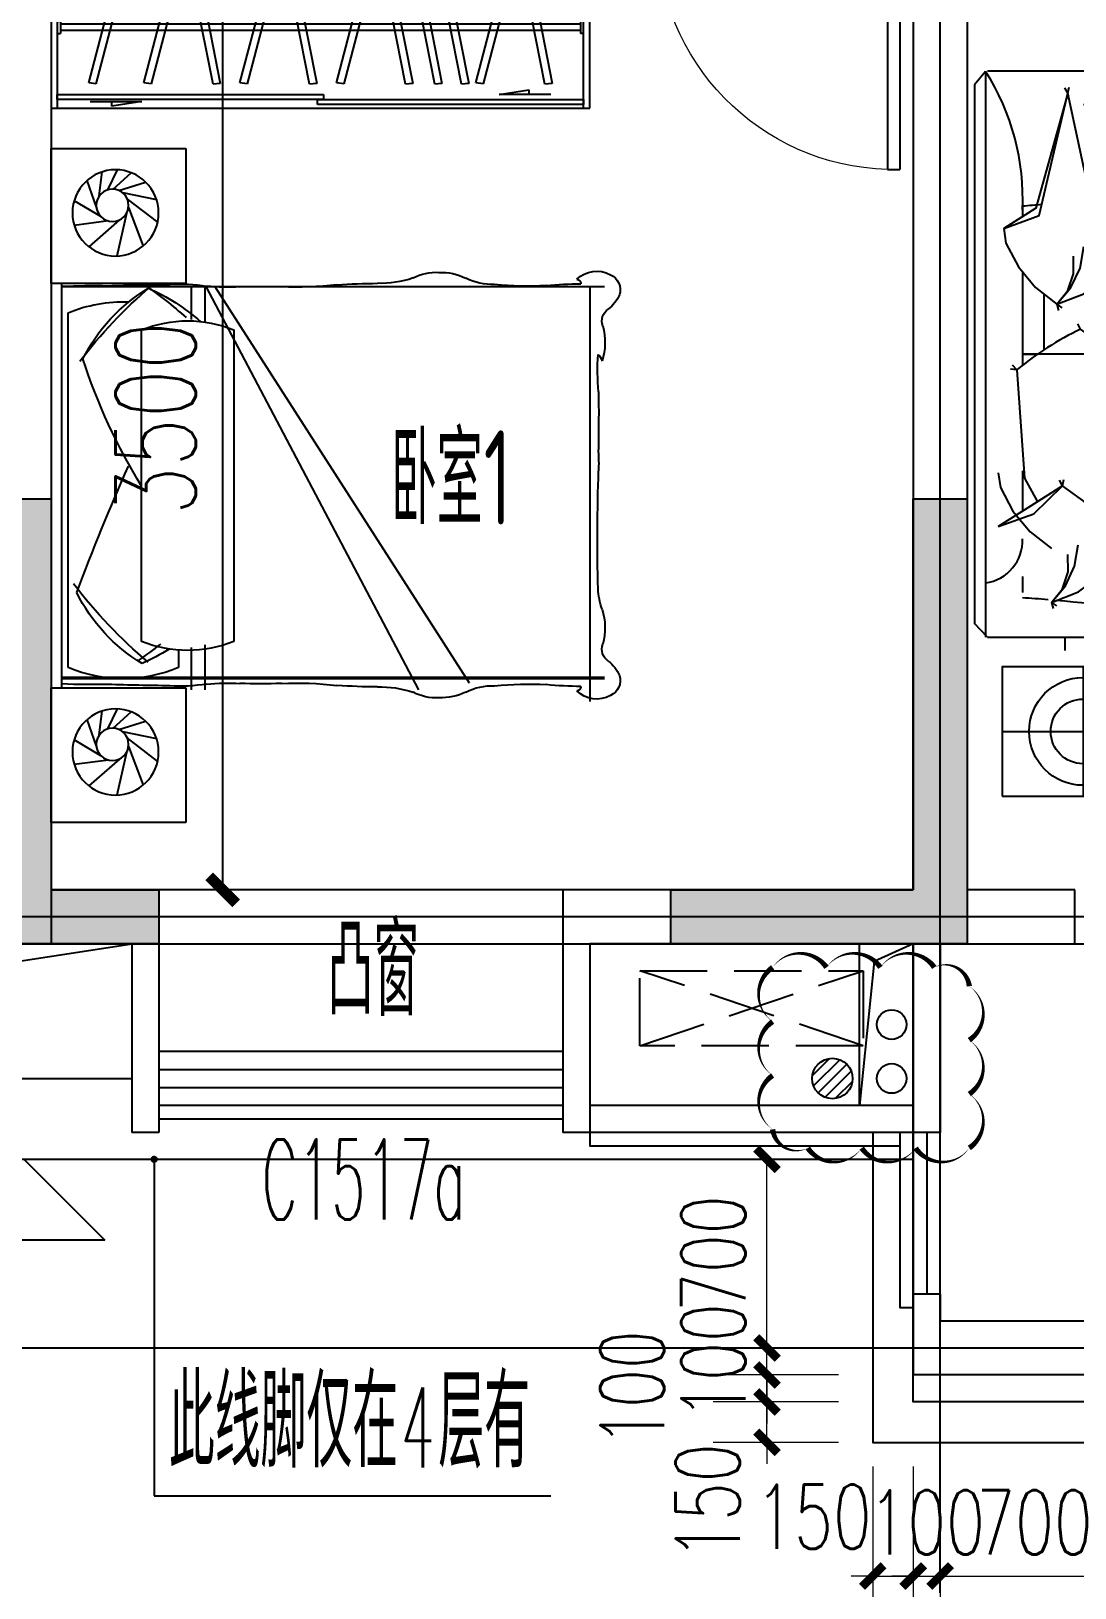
# Model space of a CAD drawing. Extents: x -129588 to 17450, y 1144 to 109436.
# Drawn here: x -30488 to -26614, y 72708 to 78484 of the extents above; entities that cross this region are included whole.
import ezdxf

# ---------------------------------------------------------------- set-up
doc = ezdxf.new("R2010")
doc.units = 0
doc.header["$LTSCALE"] = 1000
doc.header["$MEASUREMENT"] = 0
doc.linetypes.add('DASH', pattern=[0.35, 0.25, -0.1])
for name, color, linetype in [('_S-YS(雨水管)', 3, 'Continuous'), ('_S-空调立管', 7, 'Continuous'), ('A-外装饰线脚', 7, 'Continuous'), ('A-洞口', 105, 'Continuous'), ('A-看线', 105, 'Continuous'), ('A-空调室外机', 5, 'DASH'), ('A-第三道尺寸线', 105, 'Continuous'), ('A-线脚看线', 9, 'Continuous'), ('AE-FLOR', 151, 'Continuous'), ('DIM_ELEV', 3, 'Continuous'), ('DIM_LEAD', 3, 'Continuous'), ('DOTE', 16, 'Continuous'), ('NL', 5, 'Continuous'), ('PUB_HATCH', 8, 'Continuous'), ('PUB_TEXT', 7, 'Continuous'), ('WALL', 2, 'Continuous'), ('WINDOW', 4, 'Continuous'), ('WINDOW_TEXT', 7, 'Continuous'), ('剪力墙', 6, 'Continuous'), ('栏杆', 142, 'Continuous')]:
    doc.layers.add(name, color=color, linetype=linetype)
for name, color, linetype, plot in [('A-area(算全面积)', 21, 'Continuous', False), ('A-area(算半面积)', 23, 'Continuous', False), ('A-FUR', 8, 'Continuous', False), ('Q20160530修改', 20, 'Continuous', False)]:
    doc.layers.add(name, color=color, linetype=linetype, plot=plot)
doc.layers.add('A-第四道尺寸线(线脚尺寸)', color=105, linetype='Continuous', lineweight=5)
doc.styles.add('_TCH_DIM', font='SIMPLEX.shx', dxfattribs={"width": 0.7, "bigfont": 'GBCBIG.shx'})
doc.styles.add('_TCH_DIM_T3', font='SIMPLEX.shx', dxfattribs={"width": 0.705882, "bigfont": 'GBCBIG.shx'})
doc.styles.add('_TCH_WINDOW', font='SIMPLEX.shx', dxfattribs={"width": 0.7, "height": 3.5, "bigfont": 'GBCBIG.shx'})
doc.styles.get("Standard").update_dxf_attribs({"font": 'gbenor.shx', "width": 0.7, "bigfont": 'gbcbig.shx'})
doc.dimstyles.new('_TCH_ARCH&&100', dxfattribs={"dimtxt": 297.5, "dimasz": 100, "dimexe": 250, "dimexo": 300, "dimgap": 100, "dimtad": 1, "dimdec": 0, "dimzin": 0, "dimdsep": 46, "dimtxsty": '_TCH_DIM_T3', "dimblk": 'ARCHTICK', "dimcen": 0.09, "dimclrt": 7, "dimazin": 2, "dimtfac": 1, "dimtdec": 0, "dimtix": 1, "dimtmove": 2, "dimatfit": 3, "dimfxl": 0, "dimtolj": 1, "dimtzin": 0, "dimarcsym": 0})
doc.dimstyles.new('_TCH_ARCH&&80', dxfattribs={"dimtxt": 238, "dimasz": 80, "dimexe": 200, "dimexo": 240, "dimgap": 80, "dimtad": 1, "dimdec": 0, "dimzin": 0, "dimdsep": 46, "dimtxsty": '_TCH_DIM_T3', "dimblk": 'ARCHTICK', "dimcen": 0.09, "dimclrt": 7, "dimazin": 2, "dimtfac": 1, "dimtdec": 0, "dimtix": 1, "dimtmove": 2, "dimatfit": 3, "dimfxl": 0, "dimtolj": 1, "dimtzin": 0, "dimarcsym": 0})

# ---------------------------------------------------------------- blocks, each defined once
blk = doc.blocks.new('zhouxianssceng0329')
at = {"layer": 'DOTE'}
for p, q in [((-27113.7, 132089.9), (-27113.7, 156469.4)), ((5501.3, 134598.2), (-44988.6, 134598.2)), ((5501.3, 132998.2), (-44988.6, 132998.2))]:
    blk.add_line(p, q, dxfattribs=at)
blk = doc.blocks.new('jgjlq030328')
at = {"layer": 'PUB_HATCH'}
for points in [[(-277335, 8011.9), (-277335, 8211.9), (-276935, 8211.9), (-276935, 9661.9), (-276735, 9661.9), (-276735, 8211.9), (-276335, 8211.9), (-276335, 8011.9)], [(-273535, 8211.9), (-273535, 9661.9), (-273335, 9661.9), (-273335, 8011.9), (-274435, 8011.9), (-274435, 8211.9)]]:
    blk.add_hatch(color=256, dxfattribs=at).paths.add_polyline_path(points)
at = {"layer": '剪力墙'}
for points in [[(-277335, 8011.9), (-277335, 8211.9), (-276935, 8211.9), (-276935, 9661.9), (-276735, 9661.9), (-276735, 8211.9), (-276335, 8211.9), (-276335, 8011.9), (-277335, 8011.9), (-276735, 8011.9)], [(-273335, 8211.9), (-273335, 8211.9)]]:
    blk.add_lwpolyline(points, dxfattribs=at)
blk.add_lwpolyline([(-273535, 8211.9), (-273535, 9661.9), (-273335, 9661.9), (-273335, 8011.9), (-274435, 8011.9), (-274435, 8211.9)], close=True, dxfattribs=at)
blk = doc.blocks.new('a3huxing0323')
at = {"layer": 'WALL'}
for p in [(12007.6, 164334.8), (11507.6, 160534.8)]:
    blk.add_line(p, (12007.6, 160534.8), dxfattribs=at)
blk = doc.blocks.new('ssxianjiao0329')
at = {"layer": 'A-外装饰线脚'}
blk.add_lwpolyline([(-26413.7, 132898.2), (-26413.7, 132798.2), (-27213.7, 132798.2), (-27213.7, 132898.2)], dxfattribs=at)
at = {"layer": 'A-线脚看线'}
for points in [[(-30013.7, 133848.2), (-28513.7, 133848.2)], [(-28413.7, 133798.2), (-28413.7, 133748.2), (-27263.7, 133748.2)], [(-27213.7, 133798.2), (-27263.7, 133798.2), (-27263.7, 133148.2), (-27213.7, 133148.2)]]:
    blk.add_lwpolyline(points, dxfattribs=at)
blk = doc.blocks.new('jfdsajjfjkjhhj')
at = {"layer": 'A-洞口'}
blk.add_lwpolyline([(-56303.8, 137588.3), (-56103.8, 137588.3), (-56103.8, 136988.3), (-56303.8, 136988.3)], close=True, dxfattribs=at)
blk.add_lwpolyline([(-56103.8, 137588.3), (-56249.2, 137521.8), (-56303.8, 136988.3)], dxfattribs=at)
blk = doc.blocks.new('huxingdongkoupiaochuangyangtai')
blk.add_blockref('jfdsajjfjkjhhj', (28890.1, 0))
blk = doc.blocks.new('A$C40FB7DD8')
at = {"layer": 'A-FUR'}
for p, q in [((41.5, 2879.3), (0, 2829.3)), ((41.5, 2879.3), (41.5, 780.5)), ((878.2, 2880.5), (48.2, 2880.5)), ((878.2, 2880.5), (48.2, 2880.5)), ((928.2, 2830.5), (928.2, 830.5)), ((928.2, 2830.5), (928.2, 830.5)), ((0, 2829.3), (0, 830.5)), ((178.2, 2380.5), (178.2, 2340.1)), ((178.2, 2380.5), (178.2, 2340.1)), ((178.2, 2136.3), (178.2, 1788.7)), ((178.2, 2136.3), (178.2, 1788.7)), ((258.2, 2052.9), (258.2, 1846.2)), ((258.2, 2052.9), (258.2, 1846.2)), ((928.2, 1830.5), (178.2, 1830.5)), ((178.2, 1830.5), (234.9, 1830.5)), ((928.2, 1830.5), (178.2, 1830.5)), ((178.2, 1830.5), (234.9, 1830.5)), ((508.2, 1830.5), (928.2, 1830.5)), ((508.2, 1830.5), (928.2, 1830.5)), ((178.2, 1396.7), (178.2, 1246.9)), ((178.2, 1396.7), (178.2, 1246.9)), ((178.2, 1005.8), (178.2, 945.4)), ((178.2, 1005.8), (178.2, 945.4)), ((48.2, 780.5), (0, 830.5)), ((1120.8, 835.2), (1885.8, 835.2)), ((48.2, 780.5), (878.2, 780.5)), ((48.2, 780.5), (878.2, 780.5)), ((1075.8, 88.2), (1075.8, 790.2)), ((1930.8, 88.2), (1930.8, 790.2)), ((403.2, 670.5), (403.2, 190.5)), ((403.2, 670.5), (403.2, 190.5)), ((103.2, 430.5), (703.2, 430.5)), ((1224.3, 205.2), (1511.1, 205.2)), ((1728.1, 205.2), (1782.4, 205.2)), ((1930.8, 88.2), (1076.9, 82.1))]:
    blk.add_line(p, q, dxfattribs=at)
for points in [[(108.7, 2296.4), (240.3, 2344.4), (346.7, 2797.9), (228.5, 2371.8), (108.7, 2296.4)], [(108.7, 2296.4), (240.3, 2344.4), (346.7, 2797.9), (228.5, 2371.8), (108.7, 2296.4)], [(346.7, 2797.9), (335.5, 2818.2)], [(346.7, 2797.9), (335.5, 2818.2)], [(346.7, 2797.9), (351.9, 2820.8)], [(346.7, 2797.9), (351.9, 2820.8)], [(558.7, 2203.4), (508, 2301.4), (436, 2383.9), (346.7, 2797.9)], [(558.7, 2203.4), (508, 2301.4), (436, 2383.9), (346.7, 2797.9)], [(108.7, 2296.4), (116.7, 2242), (163.4, 2154.2), (227.2, 2077.4), (306.1, 2015.1)], [(108.7, 2296.4), (116.7, 2242), (163.4, 2154.2), (227.2, 2077.4), (306.1, 2015.1)], [(306.1, 2015.1), (358.2, 2076.9), (392.2, 2149.6), (406.1, 2229.1)], [(306.1, 2015.1), (358.2, 2076.9), (392.2, 2149.6), (406.1, 2229.1)], [(306.1, 2015.1), (406.1, 2054.1), (492.6, 2118.4), (558.7, 2203.4), (577.5, 2190.4)], [(306.1, 2015.1), (406.1, 2054.1), (492.6, 2118.4), (558.7, 2203.4), (577.5, 2190.4)], [(558.7, 2203.4), (564.9, 2180.8)], [(558.7, 2203.4), (564.9, 2180.8)], [(306.1, 2015.1), (346.8, 2066.1), (367.7, 2128.1), (367.2, 2193.4)], [(306.1, 2015.1), (346.8, 2066.1), (367.7, 2128.1), (367.2, 2193.4)], [(306.1, 2015.1), (312.3, 1992.4)], [(306.1, 2015.1), (324.9, 2002.1)], [(306.1, 2015.1), (312.3, 1992.4)], [(306.1, 2015.1), (324.9, 2002.1)], [(394.2, 1922.8), (383.8, 1943.3)], [(394.2, 1922.8), (383.8, 1943.3)], [(606, 1379.1), (555.5, 1776.4), (483.5, 1858.8), (394.2, 1922.8)], [(606, 1379.1), (555.5, 1776.4), (483.5, 1858.8), (394.2, 1922.8)], [(157, 1771.5), (133.8, 1775)], [(157, 1771.5), (133.8, 1775)], [(157, 1771.5), (140.8, 1789.4)], [(157, 1771.5), (140.8, 1789.4)], [(157, 1771.5), (185.8, 1370.1), (234.4, 1282.6)], [(157, 1771.5), (185.8, 1370.1), (234.4, 1282.6)], [(88.4, 1390.3), (96.4, 1335.9), (143.1, 1248.1), (206.9, 1171.3), (285.8, 1109)], [(88.4, 1390.3), (96.4, 1335.9), (143.1, 1248.1), (206.9, 1171.3), (285.8, 1109)], [(419, 1274.8), (454.1, 1405)], [(419, 1274.8), (454.1, 1405)], [(88.4, 1190.3), (220, 1238.3), (326.4, 1341.9), (208.2, 1265.8), (88.4, 1190.3)], [(88.4, 1190.3), (220, 1238.3), (326.4, 1341.9), (208.2, 1265.8), (88.4, 1190.3)], [(326.4, 1341.9), (315.2, 1362.1)], [(326.4, 1341.9), (315.2, 1362.1)], [(326.4, 1341.9), (331.6, 1364.7)], [(326.4, 1341.9), (331.6, 1364.7)], [(538.4, 1097.4), (487.7, 1195.4), (415.6, 1277.8), (326.4, 1341.9)], [(538.4, 1097.4), (487.7, 1195.4), (415.6, 1277.8), (326.4, 1341.9)], [(411, 1282.1), (415.4, 1368.5)], [(411, 1282.1), (415.4, 1368.5)], [(459.1, 1232.4), (542.6, 1295.7), (606, 1379.1)], [(459.1, 1232.4), (542.6, 1295.7), (606, 1379.1)], [(606, 1379.1), (624.9, 1365.3)], [(606, 1379.1), (612.4, 1355.7)], [(606, 1379.1), (624.9, 1365.3)], [(606, 1379.1), (612.4, 1355.7)], [(285.8, 909), (337.8, 970.9), (371.8, 1043.5), (385.7, 1123)], [(285.8, 909), (337.8, 970.9), (371.8, 1043.5), (385.7, 1123)], [(285.8, 909), (385.8, 948.1), (472.2, 1012.4), (538.4, 1097.4), (557.1, 1084.4)], [(285.8, 909), (385.8, 948.1), (472.2, 1012.4), (538.4, 1097.4), (557.1, 1084.4)], [(285.8, 909), (326.5, 960), (347.4, 1022.1), (346.9, 1087.3)], [(285.8, 909), (326.5, 960), (347.4, 1022.1), (346.9, 1087.3)], [(538.4, 1097.4), (544.5, 1074.7)], [(538.4, 1097.4), (544.5, 1074.7)], [(285.8, 909), (291.9, 886.4)], [(285.8, 909), (304.5, 896)], [(285.8, 909), (291.9, 886.4)], [(285.8, 909), (304.5, 896)], [(335.5, 780.5), (335.5, 730.5)], [(1645.6, 529.3), (1557.4, 483.7), (1483.2, 418.8), (1425.6, 338.5)], [(1815.1, 302), (1780, 391.9), (1722.1, 469.8), (1645.6, 529.3), (1657.4, 546.2)], [(1645.6, 529.3), (1666, 534.9)], [(1815.1, 302), (1759.5, 348.8), (1694.1, 379.4), (1622.5, 391.9)], [(1815.1, 302), (1769.3, 338.6), (1713.4, 357.4), (1654.7, 356.9)], [(1425.6, 338.5), (1405, 343.2)], [(1425.6, 338.5), (1407.4, 328.4)], [(1562, 124.3), (1518.8, 242.7), (1425.6, 338.5), (1494.1, 232.2), (1562, 124.3)], [(1562, 124.3), (1610.9, 131.5), (1689.9, 173.5), (1759.1, 230.9), (1815.1, 302)], [(1815.1, 302), (1826.9, 318.8)], [(1815.1, 302), (1835.5, 307.5)]]:
    blk.add_lwpolyline(points, dxfattribs=at)
for points in [[(2077.4, 1330.5), (1377.4, 1330.5), (1377.4, 2330.5), (2077.4, 2330.5)], [(2057.4, 1350.5), (1397.4, 1350.5), (1397.4, 2310.5), (2057.4, 2310.5)], [(103.2, 190.5), (703.2, 190.5), (703.2, 670.5), (103.2, 670.5)], [(103.2, 190.5), (703.2, 190.5), (703.2, 670.5), (103.2, 670.5)]]:
    blk.add_lwpolyline(points, close=True, dxfattribs=at)
for radius in [200, 200, 120, 120]:
    blk.add_circle((403.2, 430.5), radius, dxfattribs=at)
for centre, radius, start, end in [((-691.2, 2409.1), 870.5, 357.129, 32.68925), ((-691.2, 2409.1), 870.5, 357.129, 32.68925), ((796.2, 2848.5), 32, 272.87671, 87.12329), ((796.2, 2848.5), 32, 272.87671, 87.12329), ((878.2, 2830.5), 50, 0, 90), ((878.2, 2830.5), 50, 0, 90), ((-79.7, 7198.9), 4469.4, 276.22845, 281.32246), ((-79.7, 7198.9), 4469.4, 276.22845, 281.32246), ((17.7, 4838), 2462.8, 273.73773, 275.43738), ((17.7, 4838), 2462.8, 273.73773, 275.43738), ((893.1, 878.9), 1157, 115.54225, 129.51011), ((893.1, 878.9), 1157, 115.54225, 129.51011), ((20.8, 1137.9), 157.6, 277.53796, 2.71358), ((20.8, 1137.9), 157.6, 277.53796, 2.71358), ((-20, -2497.3), 3428.8, 85.0947, 86.69097), ((-20, -2497.3), 3428.8, 85.0947, 86.69097), ((-55.1, -3291.8), 4223.3, 78.34832, 85.12174), ((-55.1, -3291.8), 4223.3, 78.34832, 85.12174), ((796.2, 812.4), 32, 272.87671, 87.12329), ((796.2, 812.4), 32, 272.87671, 87.12329), ((878.2, 830.5), 50, 270, 0), ((878.2, 830.5), 50, 270, 0), ((1120.8, 790.2), 45, 90, 180), ((1120.8, 790.2), 45, 90, 180), ((1885.8, 790.2), 45, 0, 90), ((1104.6, 716.4), 28.8, 2.87671, 177.12329), ((1104.6, 716.4), 28.8, 2.87671, 177.12329), ((-2199, -8.8), 3410.7, 3.59076, 12.30096), ((-2199, -8.8), 3410.7, 3.59076, 12.30096), ((4880.8, 26.8), 3085.9, 167.06015, 174.57772), ((1902.1, 716.4), 28.8, 2.87671, 177.12329), ((4880.8, 26.8), 3085.9, 175.0947, 176.69097), ((1217.6, 63.5), 141.9, 87.28642, 172.46204), ((1789.1, 63.5), 141.9, 7.53796, 92.71358)]:
    blk.add_arc(centre, radius, start, end, dxfattribs=at)
blk = doc.blocks.new('u5g')
at = {"color": 8, "linetype": 'DASH', "ltscale": 20}
for p, q in [((10502.8, 151826.4), (10512.8, 151826.4)), ((10512.8, 151826.4), (10512.8, 151776.4)), ((12177.7, 151813.9), (10512.8, 151813.9)), ((12187.8, 151826.4), (12177.7, 151826.4)), ((12177.7, 151826.4), (12177.7, 151776.4)), ((10502.8, 151776.4), (10512.8, 151776.4)), ((12177.7, 151788.9), (10512.8, 151788.9)), ((12187.8, 151776.4), (12177.7, 151776.4))]:
    blk.add_line(p, q, dxfattribs=at)
at = {"color": 8, "ltscale": 20}
for p, q in [((11917.6, 151531.4), (12012.7, 151550.3)), ((12012.7, 151550.3), (12012.7, 151531.4)), ((10607.7, 151503.4), (10772.9, 151503.4)), ((10772.9, 151503.4), (10677.8, 151484.5)), ((10677.8, 151484.5), (10677.8, 151503.4)), ((12082.8, 151531.4), (11917.6, 151531.4))]:
    blk.add_line(p, q, dxfattribs=at)
at = {"linetype": 'DASH', "ltscale": 20}
for points in [[(12207.8, 152126.4), (10482.8, 152126.4), (10482.8, 151476.4), (12207.8, 151476.4)], [(10502.8, 151531.4), (11355.3, 151531.4), (11355.3, 151511.4), (10502.8, 151511.4)], [(11335.3, 151511.4), (12187.8, 151511.4), (12187.8, 151491.4), (11335.3, 151491.4)]]:
    blk.add_lwpolyline(points, close=True, dxfattribs=at)
blk.add_lwpolyline([(12187.8, 151476.4), (12187.8, 152106.4), (10502.8, 152106.4), (10502.8, 151476.4)], dxfattribs=at)
at = {"color": 8, "linetype": 'DASH', "ltscale": 20}
for points in [[(10603.3, 151578.7), (10696.8, 152026.6), (10719.8, 152021.8), (10626.3, 151573.9)], [(10780.1, 151578.7), (10873.6, 152026.6), (10896.6, 152021.8), (10803.1, 151573.9)], [(11001.3, 151572.3), (10930.5, 152024.3), (10953.7, 152028), (11024.5, 151576)], [(11087.5, 151578.7), (11181, 152026.6), (11204, 152021.8), (11110.4, 151573.9)], [(11310.5, 151572.3), (11239.7, 152024.3), (11262.9, 152028), (11333.7, 151576)], [(11396.6, 151578.7), (11490.1, 152026.6), (11513.1, 152021.8), (11419.6, 151573.9)], [(11617.8, 151572.3), (11547, 152024.3), (11570.2, 152028), (11641, 151576)], [(11711, 151572.3), (11640.2, 152024.3), (11663.4, 152028), (11734.2, 151576)], [(11796.6, 151572.3), (11725.8, 152024.3), (11749, 152028), (11819.8, 151576)], [(11842.7, 151578.7), (11936.3, 152026.6), (11959.3, 152021.8), (11865.7, 151573.9)], [(12064, 151572.3), (11993.2, 152024.3), (12016.4, 152028), (12087.2, 151576)]]:
    blk.add_lwpolyline(points, close=True, dxfattribs=at)
blk = doc.blocks.new('床-次')
for p, q in [((0, 1250), (-500, 1250)), ((-500, 1250), (-500, 750)), ((0, 750), (0, 1250)), ((-230.3, 1099.5), (-298, 1160.7)), ((-211.2, 1097.1), (-246.7, 1171.4)), ((-179.1, 1074.2), (-189.7, 1163.7)), ((-251.5, 1094.8), (-351.2, 1125.9)), ((-168.5, 1032.8), (-133.7, 1131.8)), ((-281.6, 1064.1), (-395.4, 976.5)), ((-264.8, 1087), (-391.3, 1061.6)), ((-185.3, 997.5), (-85.7, 1056.5)), ((-287.6, 1032.1), (-341.4, 888.3)), ((-279.8, 1009.2), (-244.4, 851.5)), ((-253.8, 985.3), (-140.1, 886)), ((-212.8, 981.5), (-86.3, 964.7)), ((-40, 738.5), (-2054.4, 738.5)), ((-40, 738.5), (-2054.4, 738.5)), ((-1999.7, 738.5), (-1999.7, -801.2)), ((-608.2, 738.5), (-1552.4, -732.5)), ((-575.1, 738.5), (-1363.6, -758.2)), ((-570.6, 738.5), (-570.6, 606)), ((-519.8, 738.5), (-519.8, 615.5)), ((-500, 750), (0, 750)), ((-40, -750), (-40, 750)), ((-40, 750), (0, 750)), ((0, 750), (0, -750)), ((-63, -675.7), (-63, 640.9)), ((-678.3, 577.3), (-678.3, -578.2)), ((-336.3, -578.2), (-336.3, 577.3)), ((-570.6, -590.9), (-570.6, -758.2)), ((-519.8, -600.4), (-519.8, -758.2)), ((-473.4, -610.8), (-473.4, -675.7)), ((-40, -711.5), (-2054.4, -711.5)), ((-40, -715.5), (-2054.4, -715.5)), ((0, -750), (-500, -750)), ((-500, -750), (-500, -1250)), ((0, -750), (-40, -750)), ((0, -1250), (0, -750)), ((-230.3, -900.5), (-298, -839.3)), ((-211.2, -902.9), (-246.7, -828.6)), ((-179.1, -925.8), (-189.7, -836.3)), ((-264.8, -913), (-391.3, -938.4)), ((-251.5, -905.2), (-351.2, -874.1)), ((-168.5, -967.2), (-133.7, -868.2)), ((-281.6, -935.9), (-395.4, -1023.5)), ((-287.6, -967.9), (-341.4, -1111.7)), ((-185.3, -1002.5), (-85.7, -943.5)), ((-279.8, -990.8), (-244.4, -1148.5)), ((-253.8, -1014.7), (-140.1, -1114)), ((-212.8, -1018.5), (-86.3, -1035.3)), ((-500, -1250), (0, -1250))]:
    blk.add_line(p, q)
for centre, radius in [((-239.3, 1011.5), 160), ((-228.1, 1039.5), 60), ((-239.3, -988.5), 160), ((-228.1, -960.5), 60)]:
    blk.add_circle(centre, radius)
for centre, radius, start, end in [((-2050.6, 726), 61.8, 114.65516, 197.05817), ((-2025.4, 689.2), 106, 45.78413, 118.72126), ((-1950.6, 749.2), 16, 93.39574, 183.44183), ((-1636.1, 955.2), 209.3, 267.15615, 297.45765), ((-1447.1, 581), 209.9, 87.96316, 116.12762), ((-1430.8, 599), 192, 63.04698, 92.64916), ((-1225.8, 1105.3), 355.3, 250.60635, 272.32801), ((-1983, 763.6), 138.4, 203.70607, 231.95597), ((-1965.7, -466.9), 1215.2, 83.96781, 90.04075), ((-1770.2, 1899.8), 1160.2, 266.64954, 276.11997), ((-1221.3, -1525.3), 2275.6, 85.96877, 89.74947), ((-909.2, 2045.3), 1309.4, 263.33019, 272.35813), ((-778.2, -773.7), 1512.6, 87.0776, 92.9224), ((-655.9, 1541.2), 805.5, 266.782, 275.59148), ((-480.7, 163.8), 583.8, 86.03666, 99.53314), ((-58.4, 47), 749.3, 113.83469, 131.46224), ((532.5, -530), 1548.8, 124.57489, 131.88808), ((-774.9, -20652.4), 21401.2, 88.49238, 89.10433), ((-1546.8, -636.7), 1810.6, 37.31306, 49.42063), ((-689.8, 185.7), 637.9, 26.40883, 59.00025), ((-160, -2198.1), 2939.9, 87.66163, 91.01156), ((-2098.3, 610.2), 53.6, 340.23108, 55.86441), ((-268.2, 142.5), 539, 67.62117, 92.10241), ((-1819.9, 531), 236, 164.99871, 197.18078), ((-507.3, 161.9), 449.1, 67.62117, 112.37883), ((-2002.9, 452.2), 43.4, 129.07345, 167.94605), ((-2962.5, 430.3), 933.9, 354.95264, 3.41649), ((-2185.6, 1136.9), 2172.2, 328.3558, 342.10444), ((5743.4, 272.5), 7776, 179.44258, 181.07566), ((-1219.9, 79.3), 812.7, 176.67233, 181.72422), ((-7673.2, -3224.4), 8087.9, 20.45865, 24.04845), ((-9950.5, -199.5), 7922.3, 358.6733, 1.8401), ((-2329.2, -362.3), 299.6, 341.30518, 356.04213), ((-1523.8, 732.7), 1810.6, 309.96455, 322.68694), ((-666.8, -113.7), 637.9, 300.99975, 333.59117), ((-1819.9, -528), 236, 162.81922, 195.00129), ((-2098.3, -607.2), 53.6, 304.13559, 19.76892), ((-507.3, -162.9), 449.1, 247.62117, 292.37883), ((-35.4, 25), 749.3, 237.46377, 246.16531), ((555.5, 626), 1548.8, 231.63721, 235.42511), ((-1983, -760.6), 138.4, 128.04403, 156.29393), ((-268.2, -177.3), 539, 247.62117, 292.37883), ((-2050.6, -723), 61.8, 162.94183, 245.34484), ((-1950.6, -746.2), 16, 176.55817, 266.60426), ((-1965.7, 469.9), 1215.2, 269.95925, 276.03219), ((-1770.2, -1896.8), 1160.2, 83.88003, 93.35046), ((-1636.1, -952.2), 209.3, 62.54235, 92.84385), ((-1225.8, -1102.3), 355.3, 87.67199, 109.39365), ((-1221.3, 1528.3), 2275.6, 270.25053, 274.03123), ((-909.2, -2042.3), 1309.4, 87.64187, 96.66981), ((-778.2, 776.7), 1512.6, 267.0776, 272.9224), ((-655.9, -1538.2), 805.5, 84.40852, 93.218), ((-480.7, -160.8), 583.8, 260.46686, 273.96334), ((-774.9, 20655.4), 21401.2, 270.89567, 271.50762), ((-160, 2201.1), 2939.9, 268.98844, 272.33837), ((-2025.4, -686.2), 106, 241.27874, 314.21587), ((-1447.1, -578), 209.9, 243.87238, 272.03684), ((-1430.8, -596), 192, 267.35084, 296.95302)]:
    blk.add_arc(centre, radius, start, end)
at = {"text_generation_flag": 4, "width": 0.8, "flags": 9}
for tag, p in [('XSIZE', (-239.3, 1011.5)), ('YSIZE', (-239.3, 1011.5)), ('XSIZE', (-239.3, -988.5)), ('YSIZE', (-239.3, -988.5))]:
    blk.add_attdef(tag, p, '', height=0.5, rotation=180, dxfattribs=at)
blk = doc.blocks.new('ktswaj')
at = {"linetype": 'DASH'}
blk.add_lwpolyline([(15990.1, 179082.6), (15990.1, 178253.3), (16268.4, 178253.3), (16268.4, 179082.6)], close=True, dxfattribs=at)
for points in [[(15990.1, 179082.6), (16268.4, 178253.3)], [(15990.1, 178253.3), (16268.4, 179082.6)]]:
    blk.add_lwpolyline(points, dxfattribs=at)
blk = doc.blocks.new('$DorLib2D$00000001')
for p, q in [((0.45, 0.975), (0.5, 0.975)), ((0.45, 0), (0.45, 0.975)), ((0.5, 0), (0.5, 0.975)), ((0.5, 0), (0.45, 0))]:
    blk.add_line(p, q)
at = {"lineweight": 13}
blk.add_arc((0.475, 0), 0.975, 91.46928, 180, dxfattribs=at)
blk = doc.blocks.new('$TCHSYS$WIN2D')
for p, q in [((-0.5, 0.5), (0.5, 0.5)), ((-0.5, 0.5), (-0.5, -0.5)), ((0.5, 0.5), (0.5, -0.5)), ((0.5, 0.1667), (-0.5, 0.1667)), ((0.5, -0.1667), (-0.5, -0.1667)), ((-0.5, -0.5), (0.5, -0.5))]:
    blk.add_line(p, q)
blk = doc.blocks.new('_ArchTick')
at = {"color": 0, "linetype": 'ByBlock', "const_width": 0.4}
blk.add_lwpolyline([(-0.5, -0.5), (0.5, 0.5)], dxfattribs=at)
blk = doc.blocks.new('*D1352')
at = {"layer": 'A-第三道尺寸线', "color": 0, "lineweight": -2, "transparency": 16777216}
for p, q in [((-75729, -40001.8), (-76191.7, -40001.8)), ((-75941.7, -43501.8), (-75941.7, -40001.8)), ((-75729, -43501.8), (-76191.7, -43501.8))]:
    blk.add_line(p, q, dxfattribs=at)
at = {"layer": 'Defpoints', "color": 0, "transparency": 16777216}
for p in [(-75941.7, -40001.8), (-75429, -40001.8), (-75429, -43501.8)]:
    blk.add_point(p, dxfattribs=at)
at = {"layer": 'A-第三道尺寸线', "color": 0, "lineweight": -2, "transparency": 16777216, "xscale": 100, "yscale": 100, "zscale": 100}
for p, rotation in [((-75941.7, -40001.8), 90), ((-75941.7, -43501.8), 270)]:
    blk.add_blockref('_ArchTick', p, dxfattribs=dict(at, rotation=rotation))
at = {"layer": 'A-第三道尺寸线', "color": 7, "transparency": 16777216, "insert": (-76190.5, -41751.8), "char_height": 297.5, "attachment_point": 5, "rotation": 90, "style": '_TCH_DIM_T3'}
blk.add_mtext('\\A1;3500', dxfattribs=at)
blk = doc.blocks.new('*D1497')
at = {"layer": 'A-第四道尺寸线(线脚尺寸)', "color": 0, "lineweight": -2, "transparency": 16777216}
for p, q in [((-27363.7, 73158.2), (-27363.7, 72552.2)), ((-27213.7, 73158.2), (-27213.7, 72552.2)), ((-27363.7, 72752.2), (-27443.7, 72752.2)), ((-27363.7, 72752.2), (-27213.7, 72752.2)), ((-27213.7, 72752.2), (-27133.7, 72752.2))]:
    blk.add_line(p, q, dxfattribs=at)
at = {"layer": 'Defpoints', "color": 0, "transparency": 16777216}
for p in [(-27363.7, 73398.2), (-27213.7, 73398.2), (-27213.7, 72752.2)]:
    blk.add_point(p, dxfattribs=at)
at = {"layer": 'A-第四道尺寸线(线脚尺寸)', "color": 0, "lineweight": -2, "transparency": 16777216, "xscale": 80, "yscale": 80, "zscale": 80}
blk.add_blockref('_ArchTick', (-27363.7, 72752.2), dxfattribs=at)
at = {"layer": 'A-第四道尺寸线(线脚尺寸)', "color": 0, "lineweight": -2, "transparency": 16777216, "xscale": 80, "yscale": 80, "zscale": 80, "rotation": 180}
blk.add_blockref('_ArchTick', (-27213.7, 72752.2), dxfattribs=at)
at = {"layer": 'A-第四道尺寸线(线脚尺寸)', "color": 7, "transparency": 16777216, "insert": (-27583.7, 72972.2), "char_height": 238, "attachment_point": 5, "style": '_TCH_DIM_T3'}
blk.add_mtext('\\A1;150', dxfattribs=at)
blk = doc.blocks.new('*D1498')
at = {"layer": 'A-第四道尺寸线(线脚尺寸)', "color": 0, "lineweight": -2, "transparency": 16777216}
for p, q in [((-27213.7, 73158.2), (-27213.7, 72552.2)), ((-27113.7, 73158.2), (-27113.7, 72552.2)), ((-27213.7, 72752.2), (-27293.7, 72752.2)), ((-27213.7, 72752.2), (-27113.7, 72752.2)), ((-27113.7, 72752.2), (-27033.7, 72752.2))]:
    blk.add_line(p, q, dxfattribs=at)
at = {"layer": 'Defpoints', "color": 0, "transparency": 16777216}
for p in [(-27213.7, 73398.2), (-27113.7, 73398.2), (-27113.7, 72752.2)]:
    blk.add_point(p, dxfattribs=at)
at = {"layer": 'A-第四道尺寸线(线脚尺寸)', "color": 0, "lineweight": -2, "transparency": 16777216, "xscale": 80, "yscale": 80, "zscale": 80}
blk.add_blockref('_ArchTick', (-27213.7, 72752.2), dxfattribs=at)
at = {"layer": 'A-第四道尺寸线(线脚尺寸)', "color": 0, "lineweight": -2, "transparency": 16777216, "xscale": 80, "yscale": 80, "zscale": 80, "rotation": 180}
blk.add_blockref('_ArchTick', (-27113.7, 72752.2), dxfattribs=at)
at = {"layer": 'A-第四道尺寸线(线脚尺寸)', "color": 7, "transparency": 16777216, "insert": (-27163.7, 72951.2), "char_height": 238, "attachment_point": 5, "style": '_TCH_DIM_T3'}
blk.add_mtext('\\A1;100', dxfattribs=at)
blk = doc.blocks.new('*D1499')
at = {"layer": 'A-第四道尺寸线(线脚尺寸)', "color": 0, "lineweight": -2, "transparency": 16777216}
for p, q in [((-27113.7, 73158.2), (-27113.7, 72552.2)), ((-26413.7, 73158.2), (-26413.7, 72552.2)), ((-27113.7, 72752.2), (-26413.7, 72752.2))]:
    blk.add_line(p, q, dxfattribs=at)
at = {"layer": 'Defpoints', "color": 0, "transparency": 16777216}
for p in [(-27113.7, 73398.2), (-26413.7, 73398.2), (-26413.7, 72752.2)]:
    blk.add_point(p, dxfattribs=at)
at = {"layer": 'A-第四道尺寸线(线脚尺寸)', "color": 0, "lineweight": -2, "transparency": 16777216, "xscale": 80, "yscale": 80, "zscale": 80, "rotation": 180}
blk.add_blockref('_ArchTick', (-27113.7, 72752.2), dxfattribs=at)
at = {"layer": 'A-第四道尺寸线(线脚尺寸)', "color": 0, "lineweight": -2, "transparency": 16777216, "xscale": 80, "yscale": 80, "zscale": 80}
blk.add_blockref('_ArchTick', (-26413.7, 72752.2), dxfattribs=at)
at = {"layer": 'A-第四道尺寸线(线脚尺寸)', "color": 7, "transparency": 16777216, "insert": (-26763.7, 72951.2), "char_height": 238, "attachment_point": 5, "style": '_TCH_DIM_T3'}
blk.add_mtext('\\A1;700', dxfattribs=at)
blk = doc.blocks.new('*D1519')
at = {"layer": 'A-第四道尺寸线(线脚尺寸)', "color": 0, "lineweight": -2, "transparency": 16777216}
for p, q in [((-27491, 74298.2), (-27956.5, 74298.2)), ((-27756.5, 73598.2), (-27756.5, 74298.2)), ((-27491, 73598.2), (-27956.5, 73598.2))]:
    blk.add_line(p, q, dxfattribs=at)
at = {"layer": 'Defpoints', "color": 0, "transparency": 16777216}
for p in [(-27756.5, 74298.2), (-27251, 74298.2), (-27251, 73598.2)]:
    blk.add_point(p, dxfattribs=at)
at = {"layer": 'A-第四道尺寸线(线脚尺寸)', "color": 0, "lineweight": -2, "transparency": 16777216, "xscale": 80, "yscale": 80, "zscale": 80}
for p, rotation in [((-27756.5, 74298.2), 90), ((-27756.5, 73598.2), 270)]:
    blk.add_blockref('_ArchTick', p, dxfattribs=dict(at, rotation=rotation))
at = {"layer": 'A-第四道尺寸线(线脚尺寸)', "color": 7, "transparency": 16777216, "insert": (-27955.5, 73948.2), "char_height": 238, "attachment_point": 5, "rotation": 90, "style": '_TCH_DIM_T3'}
blk.add_mtext('\\A1;700', dxfattribs=at)
blk = doc.blocks.new('*D1520')
at = {"layer": 'A-第四道尺寸线(线脚尺寸)', "color": 0, "lineweight": -2, "transparency": 16777216}
for p, q in [((-27756.5, 73598.2), (-27756.5, 73678.2)), ((-27491, 73598.2), (-27956.5, 73598.2)), ((-27756.5, 73498.2), (-27756.5, 73598.2)), ((-27491, 73498.2), (-27956.5, 73498.2)), ((-27756.5, 73498.2), (-27756.5, 73418.2))]:
    blk.add_line(p, q, dxfattribs=at)
at = {"layer": 'Defpoints', "color": 0, "transparency": 16777216}
for p in [(-27756.5, 73598.2), (-27251, 73598.2), (-27251, 73498.2)]:
    blk.add_point(p, dxfattribs=at)
at = {"layer": 'A-第四道尺寸线(线脚尺寸)', "color": 0, "lineweight": -2, "transparency": 16777216, "xscale": 80, "yscale": 80, "zscale": 80}
for p, rotation in [((-27756.5, 73598.2), 270), ((-27756.5, 73498.2), 90)]:
    blk.add_blockref('_ArchTick', p, dxfattribs=dict(at, rotation=rotation))
at = {"layer": 'A-第四道尺寸线(线脚尺寸)', "color": 7, "transparency": 16777216, "insert": (-27955.5, 73548.2), "char_height": 238, "attachment_point": 5, "rotation": 90, "style": '_TCH_DIM_T3'}
blk.add_mtext('\\A1;100', dxfattribs=at)
blk = doc.blocks.new('*D1521')
at = {"layer": 'A-第四道尺寸线(线脚尺寸)', "color": 0, "lineweight": -2, "transparency": 16777216}
for p, q in [((-27756.5, 73498.2), (-27756.5, 73578.2)), ((-27491, 73498.2), (-27956.5, 73498.2)), ((-27756.5, 73398.2), (-27756.5, 73498.2)), ((-27491, 73398.2), (-27956.5, 73398.2)), ((-27756.5, 73398.2), (-27756.5, 73318.2))]:
    blk.add_line(p, q, dxfattribs=at)
at = {"layer": 'Defpoints', "color": 0, "transparency": 16777216}
for p in [(-27756.5, 73498.2), (-27251, 73498.2), (-27251, 73398.2)]:
    blk.add_point(p, dxfattribs=at)
at = {"layer": 'A-第四道尺寸线(线脚尺寸)', "color": 0, "lineweight": -2, "transparency": 16777216, "xscale": 80, "yscale": 80, "zscale": 80}
for p, rotation in [((-27756.5, 73498.2), 270), ((-27756.5, 73398.2), 90)]:
    blk.add_blockref('_ArchTick', p, dxfattribs=dict(at, rotation=rotation))
at = {"layer": 'A-第四道尺寸线(线脚尺寸)', "color": 7, "transparency": 16777216, "insert": (-28256.5, 73448.2), "char_height": 238, "attachment_point": 5, "rotation": 90, "style": '_TCH_DIM_T3'}
blk.add_mtext('\\A1;100', dxfattribs=at)
blk = doc.blocks.new('*D1522')
at = {"layer": 'A-第四道尺寸线(线脚尺寸)', "color": 0, "lineweight": -2, "transparency": 16777216}
for p, q in [((-27756.5, 73398.2), (-27756.5, 73478.2)), ((-27491, 73398.2), (-27956.5, 73398.2)), ((-27756.5, 73248.2), (-27756.5, 73398.2)), ((-27491, 73248.2), (-27956.5, 73248.2)), ((-27756.5, 73248.2), (-27756.5, 73168.2))]:
    blk.add_line(p, q, dxfattribs=at)
at = {"layer": 'Defpoints', "color": 0, "transparency": 16777216}
for p in [(-27756.5, 73398.2), (-27251, 73398.2), (-27251, 73248.2)]:
    blk.add_point(p, dxfattribs=at)
at = {"layer": 'A-第四道尺寸线(线脚尺寸)', "color": 0, "lineweight": -2, "transparency": 16777216, "xscale": 80, "yscale": 80, "zscale": 80}
for p, rotation in [((-27756.5, 73398.2), 270), ((-27756.5, 73248.2), 90)]:
    blk.add_blockref('_ArchTick', p, dxfattribs=dict(at, rotation=rotation))
at = {"layer": 'A-第四道尺寸线(线脚尺寸)', "color": 7, "transparency": 16777216, "insert": (-27976.5, 73028.2), "char_height": 238, "attachment_point": 5, "rotation": 90, "style": '_TCH_DIM_T3'}
blk.add_mtext('\\A1;150', dxfattribs=at)
blk = doc.blocks.new('_LV13')
at = {"color": 0}
for p, q in [((-0.071, 0.495), (-0.495, 0.071)), ((0.183, 0.465), (-0.465, -0.183)), ((0.354, 0.354), (-0.354, -0.354)), ((0.465, 0.183), (-0.183, -0.465)), ((0.495, -0.071), (0.071, -0.495))]:
    blk.add_line(p, q, dxfattribs=at)
blk.add_circle((0, 0), 0.5)
blk = doc.blocks.new('e30505')
at = {"layer": '_S-YS(雨水管)'}
blk.add_lwpolyline([(-130392.6, 57743.5, 1), (-130502.6, 57743.5, 1)], format="xyb", close=True, dxfattribs=at)
at = {"layer": '_S-空调立管'}
blk.add_lwpolyline([(-130392.6, 57543.5, 1), (-130502.6, 57543.5, 1)], format="xyb", close=True, dxfattribs=at)
at = {"layer": 'NL', "ltscale": 0.5, "extrusion": (0, 0, -1), "xscale": 150, "yscale": 150, "zscale": -150}
blk.add_blockref('_LV13', (130227.6, 57543.5), dxfattribs=at)
blk = doc.blocks.new('750CHUFANGNCHUANG')
at = {"layer": 'A-看线'}
blk.add_lwpolyline([(-74679, -43501.8), (-76179, -43501.8)], dxfattribs=at)
at = {"layer": 'AE-FLOR'}
for points in [[(-73379, -44401.8), (-73379, -45001.8)], [(-73279, -45001.8), (-73279, -44401.8)]]:
    blk.add_lwpolyline(points, dxfattribs=at)
at = {"layer": 'WALL'}
for p, q in [((-73179, -39901.8), (-73179, -43501.8)), ((-76579, -40001.8), (-76579, -43501.8)), ((-73379, -40001.8), (-73379, -43501.8)), ((-76179, -43501.8), (-76579, -43501.8)), ((-76179, -43501.8), (-76179, -44101.8)), ((-74679, -43501.8), (-74679, -44101.8)), ((-73379, -43501.8), (-74679, -43501.8)), ((-72779, -43501.8), (-73179, -43501.8)), ((-72779, -43701.8), (-72779, -43501.8)), ((-76279, -43701.8), (-76779, -43701.8)), ((-76279, -43701.8), (-76279, -44201.8)), ((-74579, -43701.8), (-74579, -44201.8)), ((-73379, -43701.8), (-74579, -43701.8)), ((-73379, -43701.8), (-73379, -44401.8)), ((-73279, -43701.8), (-72779, -43701.8)), ((-73279, -43701.8), (-73279, -44401.8)), ((-76179, -44101.8), (-76179, -44301.8)), ((-74679, -44101.8), (-74679, -44301.8)), ((-76279, -44201.8), (-76279, -44401.8)), ((-74579, -44201.8), (-74579, -44401.8)), ((-76179, -44301.8), (-76179, -44401.8)), ((-74679, -44301.8), (-74679, -44401.8)), ((-76179, -44401.8), (-76279, -44401.8)), ((-74579, -44401.8), (-74679, -44401.8)), ((-73279, -44401.8), (-73379, -44401.8)), ((-73379, -45001.8), (-73379, -45301.8)), ((-73279, -45001.8), (-73379, -45001.8)), ((-73279, -45001.8), (-73279, -45101.8)), ((-72579, -45101.8), (-73279, -45101.8)), ((-72579, -45301.8), (-73379, -45301.8))]:
    blk.add_line(p, q, dxfattribs=at)
at = {"layer": '栏杆'}
for points in [[(-73379, -44301.8), (-74579, -44301.8)], [(-73379, -44401.8), (-74579, -44401.8)], [(-73329, -44401.8), (-73329, -45001.8)]]:
    blk.add_lwpolyline(points, dxfattribs=at)
blk.add_blockref('A$C40FB7DD8', (-73151.8, -43344.6))
at = {"layer": 'A-FUR', "xscale": 1.159400000004098, "yscale": 0.9230999999854248}
blk.add_blockref('u5g', (-88732.7, -180429.6), dxfattribs=at)
at = {"layer": 'A-FUR', "extrusion": (-1.25171e-07, 4.56361e-07, -1), "zscale": -1.00000000000001}
blk.add_blockref('床-次', (76579, -42001.8), dxfattribs=at)
at = {"layer": 'A-空调室外机', "extrusion": (0, 0, -1), "zscale": -1, "rotation": 90}
blk.add_blockref('ktswaj', (252646.9, -60070.2), dxfattribs=at)
at = {"layer": 'WINDOW'}
ref = blk.add_blockref('$DorLib2D$00000001', (-73879, -39951.8), dxfattribs=dict(at, xscale=-900, yscale=900, zscale=-900, rotation=180))
ref.add_attrib('A', 'M0923', (-74222, -39775.5), dxfattribs={"layer": 'WINDOW_TEXT', "height": 297.5, "style": '_TCH_WINDOW', "width": 0.494118})
ref = blk.add_blockref('$TCHSYS$WIN2D', (-75429, -44201.8), dxfattribs=dict(at, xscale=1500, yscale=-200, zscale=1500, rotation=180))
ref.add_attrib('A', 'C1517a', (-75796.5, -44725.5), dxfattribs={"layer": 'WINDOW_TEXT', "height": 297.5, "style": '_TCH_WINDOW', "width": 0.494118})
at = {"layer": 'PUB_TEXT', "width": 0.7}
for s, height, p in [('卧室', 337.59, (-75317.4, -42147.2)), ('1', 350, (-74973.3, -42147.2)), ('凸窗', 337.59, (-75552.9, -43969.2))]:
    blk.add_text(s, height=height, dxfattribs=at).set_placement(p)
at = {"layer": 'A-第三道尺寸线'}
dim = blk.add_aligned_dim(p1=(-75429, -43501.8), p2=(-75429, -40001.8), distance=512.8, dimstyle='_TCH_ARCH&&100', dxfattribs=at)
dim.commit()
dim.dimension.update_dxf_attribs({"geometry": '*D1352', "text_midpoint": (-76190.5, -41751.8)})
blk = doc.blocks.new('34cengxianjiao0427')
at = {"layer": 'A-第四道尺寸线(线脚尺寸)'}
for p1, p2, distance, picture, middle in [((-27251, 73598.2), (-27251, 74298.2), 505.5, '*D1519', (-27955.5, 73948.2)), ((-27251, 73498.2), (-27251, 73598.2), 505.5, '*D1520', (-27955.5, 73548.2)), ((-27213.7, 73398.2), (-27113.7, 73398.2), -646.1, '*D1498', (-27163.7, 72951.2)), ((-27113.7, 73398.2), (-26413.7, 73398.2), -646.1, '*D1499', (-26763.7, 72951.2))]:
    dim = blk.add_aligned_dim(p1=p1, p2=p2, distance=distance, dimstyle='_TCH_ARCH&&80', dxfattribs=at)
    dim.commit()
    dim.dimension.update_dxf_attribs({"geometry": picture, "text_midpoint": middle})
for base, p1, p2, angle, picture, middle in [((-27756.5, 73498.2), (-27251, 73398.2), (-27251, 73498.2), 90, '*D1521', (-28256.5, 73448.2)), ((-27756.5, 73398.2), (-27251, 73248.2), (-27251, 73398.2), 90, '*D1522', (-27976.5, 73028.2)), ((-27213.7, 72752.2), (-27363.7, 73398.2), (-27213.7, 73398.2), 360, '*D1497', (-27583.7, 72972.2))]:
    dim = blk.add_linear_dim(base=base, p1=p1, p2=p2, angle=angle, dimstyle='_TCH_ARCH&&80', dxfattribs=at)
    dim.commit()
    dim.dimension.update_dxf_attribs({"geometry": picture, "text_midpoint": middle, "dimtype": 161})

msp = doc.modelspace()

# ---------------------------------------------------------------- linework, layer by layer
at = {"layer": 'A-外装饰线脚'}
msp.add_lwpolyline([(-27363.7, 74398.2), (-27363.7, 73248.2), (-20063.7, 73248.2), (-20063.7, 74398.2)], dxfattribs=at)
at = {"layer": 'DIM_LEAD'}
msp.add_line((-30031.1, 73049.8), (-28558.5, 73049.8), dxfattribs=at)

# ---------------------------------------------------------------- block references
msp.add_blockref('zhouxianssceng0329', (0, -59400))
at = {"layer": '剪力墙'}
msp.add_blockref('jgjlq030328', (246321.3, 67086.3), dxfattribs=at)

# ---------------------------------------------------------------- next in the draw order: block references
msp.add_blockref('a3huxing0323', (-42421.3, -85436.6))

# ---------------------------------------------------------------- next in the draw order: linework, layer by layer
at = {"layer": 'A-area(算全面积)'}
msp.add_lwpolyline([(-33813.7, 75098.2), (-27213.7, 75098.2), (-23713.7, 75098.2), (-20213.7, 75098.2), (-13613.7, 75098.2)], dxfattribs=at)
at = {"layer": 'A-外装饰线脚'}
for points in [[(-30913.7, 74598.2), (-30113.7, 74598.2)], [(-27213.7, 74298.2), (-33813.7, 74298.2)]]:
    msp.add_lwpolyline(points, dxfattribs=at)
at = {"layer": 'A-看线'}
msp.add_lwpolyline([(-30913.7, 74598.2), (-30798.1, 74993.1), (-30113.7, 75098.2)], dxfattribs=at)

# ---------------------------------------------------------------- next in the draw order: block references
for name, p in [('ssxianjiao0329', (0, -59400)), ('huxingdongkoupiaochuangyangtai', (0, -62490.1))]:
    msp.add_blockref(name, p)

# ---------------------------------------------------------------- next in the draw order: block references
msp.add_blockref('750CHUFANGNCHUANG', (46165.2, 118800))

# ---------------------------------------------------------------- next in the draw order: linework, layer by layer
at = {"layer": 'A-area(算半面积)'}
msp.add_lwpolyline([(-27213.7, 75098.2), (-20213.7, 75098.2), (-20213.7, 73498.2), (-27213.7, 73498.2)], close=True, dxfattribs=at)
at = {"layer": 'DIM_ELEV'}
for p, q in [((-30513.7, 74298.2), (-30213.7, 73998.2)), ((-30213.7, 73998.2), (-31256.5, 73998.2))]:
    msp.add_line(p, q, dxfattribs=at)
at = {"layer": 'DIM_LEAD'}
msp.add_line((-30031.1, 74298.2), (-30031.1, 73049.8), dxfattribs=at)
at = {"layer": 'DIM_LEAD', "const_width": 13.3}
msp.add_lwpolyline([(-30031.1, 74304.9, 1), (-30031.1, 74291.6, 1)], format="xyb", close=True, dxfattribs=at)
at = {"layer": 'Q20160530修改'}
msp.add_lwpolyline([(-27735.5, 75010.4, 0, 20, -0.520567), (-27535.5, 75010.4, 0, 20, -0.520567), (-27335.5, 75010.4, 0, 20, -0.520567), (-27135.5, 75010.4, 0, 20, -0.520567), (-27005.5, 74940.4, 0, 20, -0.520567), (-27005.5, 74740.4, 0, 20, -0.520567), (-27005.5, 74540.4, 0, 20, -0.520567), (-27005.5, 74340.4, 0, 20, -0.520567), (-27205, 74339.9, 0, 20, -0.520567), (-27405, 74339.9, 0, 20, -0.520567), (-27605, 74339.9, 0, 20, -0.520567), (-27735.5, 74409.4, 0, 20, -0.520567), (-27735.5, 74609.4, 0, 20, -0.520567), (-27735.5, 74809.4, 0, 20, -0.520567)], format="xyseb", close=True, dxfattribs=at)

# ---------------------------------------------------------------- next in the draw order: block references
at = {"layer": 'A-area(算半面积)', "xscale": -1}
msp.add_blockref('e30505', (-157741.3, 17054.7, 0), dxfattribs=at)
at = {"layer": 'A-第四道尺寸线(线脚尺寸)'}
msp.add_blockref('34cengxianjiao0427', (0, 0), dxfattribs=at)

# ---------------------------------------------------------------- next in the draw order: texts
at = {"layer": 'PUB_TEXT', "style": '_TCH_DIM'}
for s, height, width, p in [('此线脚仅在', 337.59, 0.7, (-29976.4, 73154.8)), ('层有', 337.59, 0.7, (-28976.3, 73154.8)), ('4', 297.5, 0.494118, (-29116.3, 73154.8))]:
    msp.add_text(s, height=height, dxfattribs=dict(at, width=width)).set_placement(p)

doc.saveas('drawing.dxf')
